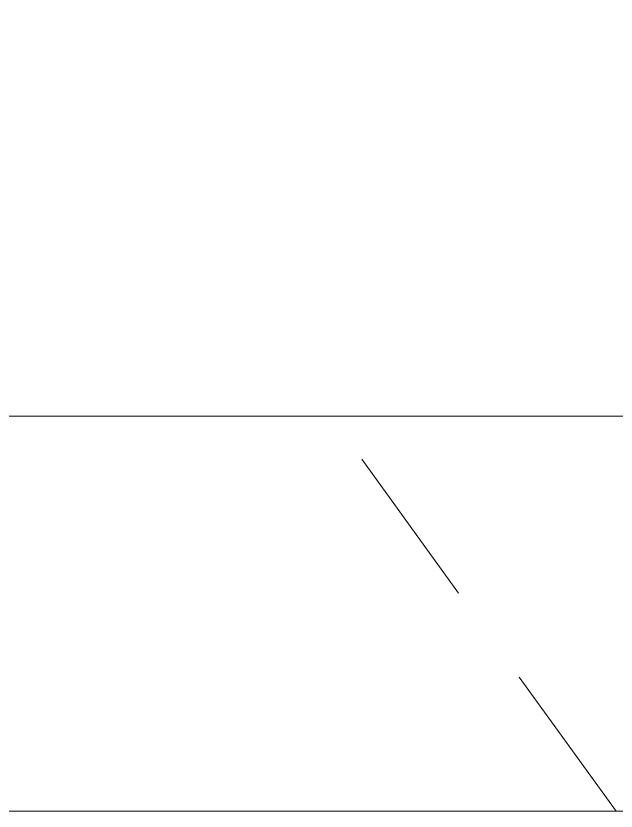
# Model space of a CAD drawing. Header units: millimetres. Extents: x -46169 to 174149, y -86316 to 18123.
# Drawn here: x 118756.6 to 119046.8, y -84457.9 to -84073.3 of the extents above; entities that cross this region are included whole.
import ezdxf

# ---------------------------------------------------------------- set-up
doc = ezdxf.new("R2010")
doc.units = ezdxf.units.MM
doc.header["$MEASUREMENT"] = 0
doc.linetypes.add('Wipeout_Contour', pattern=[1000, 0, -1000])
for name, color, linetype, lineweight in [('A04_A04_1_A-95-P_Drawing_Pen_No__1', 7, 'Continuous', 13), ('A04_A04_1_New_A-20-M_Floor_Slab_Pen_No__1', 7, 'Continuous', 13), ('A04_A04_1_New_A-25-M_Wall_Int_Pen_No__3', 7, 'Continuous', 18)]:
    doc.layers.add(name, color=color, linetype=linetype, lineweight=lineweight)
doc.layers.add('A04_A04_1_New_A-25-M_Wall_Int', color=7, linetype='Continuous')
doc.layers.add('A04_A04_1_New_A-35-M_FFE_Loose', color=7, linetype='Continuous')
doc.layers.add('A04_A04_1_New_A-35-M_FFE_Loose_Pen_No__64', color=7, linetype='Continuous', lineweight=20, true_color=0x606060)

msp = doc.modelspace()

# ---------------------------------------------------------------- wipeouts: each hides what was drawn before it
at = {"color": 254, "linetype": 'Wipeout_Contour', "lineweight": 0, "ltscale": 4502792.908172837}
msp.add_wipeout([(118396.54, -82065.92), (118396.54, -84457.92), (119046.82, -84457.92), (119046.82, -84266.92), (118555.58, -84266.92), (118555.58, -84454.92), (118522.98, -84454.92), (118522.98, -84266.92), (118499.9, -84266.92), (118498.22, -84266.82), (118494.95, -84266.08), (118491.92, -84264.62), (118489.3, -84262.52), (118487.2, -84259.9), (118485.75, -84256.87), (118485, -84253.6), (118484.9, -84251.92), (118484.9, -83706.85), (118484.9, -83705.1), (118484.9, -83704.3), (118484.91, -83703.79), (118485, -83702), (118485.75, -83698.7), (118487.21, -83695.67), (118489.3, -83693.04), (118491.93, -83690.94), (118494.96, -83689.48), (118498.23, -83688.74), (118499.91, -83688.64), (119046.82, -83688.64), (119046.82, -82065.92)], dxfattribs=at).dxf.layer = 'A04_A04_1_New_A-25-M_Wall_Int'

# ---------------------------------------------------------------- next in the draw order: linework, layer by layer
at = {"layer": 'A04_A04_1_A-95-P_Drawing_Pen_No__1', "linetype": 'Continuous'}
msp.add_line((131120.23, -84457.92), (101134.2, -84457.92), dxfattribs=at)
at = {"layer": 'A04_A04_1_New_A-20-M_Floor_Slab_Pen_No__1', "linetype": 'Continuous'}
msp.add_line((126495.63, -84457.92), (108121.07, -84457.92), dxfattribs=at)
at = {"layer": 'A04_A04_1_New_A-25-M_Wall_Int_Pen_No__3', "linetype": 'Continuous'}
for p, q in [((118970.68, -84352.55), (118923.83, -84287.7)), ((119046.82, -84457.92), (118999.97, -84393.07))]:
    msp.add_line(p, q, dxfattribs=at)

# ---------------------------------------------------------------- next in the draw order: wipeouts: each hides what was drawn before it
at = {"color": 254, "linetype": 'Wipeout_Contour', "lineweight": 0, "ltscale": 584488.466699}
msp.add_wipeout([(120269.86, -84251.92), (118499.86, -84251.92), (118499.87, -84255.25), (120269.86, -84255.25)], dxfattribs=at).dxf.layer = 'A04_A04_1_New_A-35-M_FFE_Loose'

# ---------------------------------------------------------------- next in the draw order: wipeouts: each hides what was drawn before it
at = {"color": 254, "linetype": 'Wipeout_Contour', "lineweight": 0, "ltscale": 583856.515629}
msp.add_wipeout([(118499.86, -84251.92), (120269.86, -84251.92), (120269.86, -83706.08), (118499.86, -83706.08)], dxfattribs=at).dxf.layer = 'A04_A04_1_New_A-35-M_FFE_Loose'
at = {"color": 254, "linetype": 'Wipeout_Contour', "lineweight": 0, "ltscale": 584495.978272}
msp.add_wipeout([(120269.86, -84255.25), (118499.87, -84255.25), (118499.87, -84258.43), (120269.86, -84258.43)], dxfattribs=at).dxf.layer = 'A04_A04_1_New_A-35-M_FFE_Loose'

# ---------------------------------------------------------------- next in the draw order: wipeouts: each hides what was drawn before it
at = {"color": 254, "linetype": 'Wipeout_Contour', "lineweight": 0, "ltscale": 584502.926368}
msp.add_wipeout([(120269.86, -84258.43), (118499.87, -84258.43), (118499.87, -84261.27), (120269.87, -84261.27)], dxfattribs=at).dxf.layer = 'A04_A04_1_New_A-35-M_FFE_Loose'

# ---------------------------------------------------------------- next in the draw order: wipeouts: each hides what was drawn before it
at = {"color": 254, "linetype": 'Wipeout_Contour', "lineweight": 0, "ltscale": 584508.962495}
msp.add_wipeout([(120269.87, -84261.27), (118499.87, -84261.27), (118499.88, -84263.64), (120269.87, -84263.64)], dxfattribs=at).dxf.layer = 'A04_A04_1_New_A-35-M_FFE_Loose'

# ---------------------------------------------------------------- next in the draw order: wipeouts: each hides what was drawn before it
at = {"color": 254, "linetype": 'Wipeout_Contour', "lineweight": 0, "ltscale": 584513.783963}
msp.add_wipeout([(120269.87, -84263.64), (118499.88, -84263.64), (118499.89, -84265.43), (120269.88, -84265.43)], dxfattribs=at).dxf.layer = 'A04_A04_1_New_A-35-M_FFE_Loose'

# ---------------------------------------------------------------- next in the draw order: wipeouts: each hides what was drawn before it
at = {"color": 254, "linetype": 'Wipeout_Contour', "lineweight": 0, "ltscale": 584517.148936}
msp.add_wipeout([(120269.88, -84265.43), (118499.89, -84265.43), (118499.89, -84266.54), (120269.89, -84266.54)], dxfattribs=at).dxf.layer = 'A04_A04_1_New_A-35-M_FFE_Loose'

# ---------------------------------------------------------------- next in the draw order: linework, layer by layer
at = {"layer": 'A04_A04_1_New_A-35-M_FFE_Loose_Pen_No__64', "linetype": 'Continuous'}
msp.add_line((120269.9, -84266.92), (118499.9, -84266.92), dxfattribs=at)

doc.saveas('drawing.dxf')
